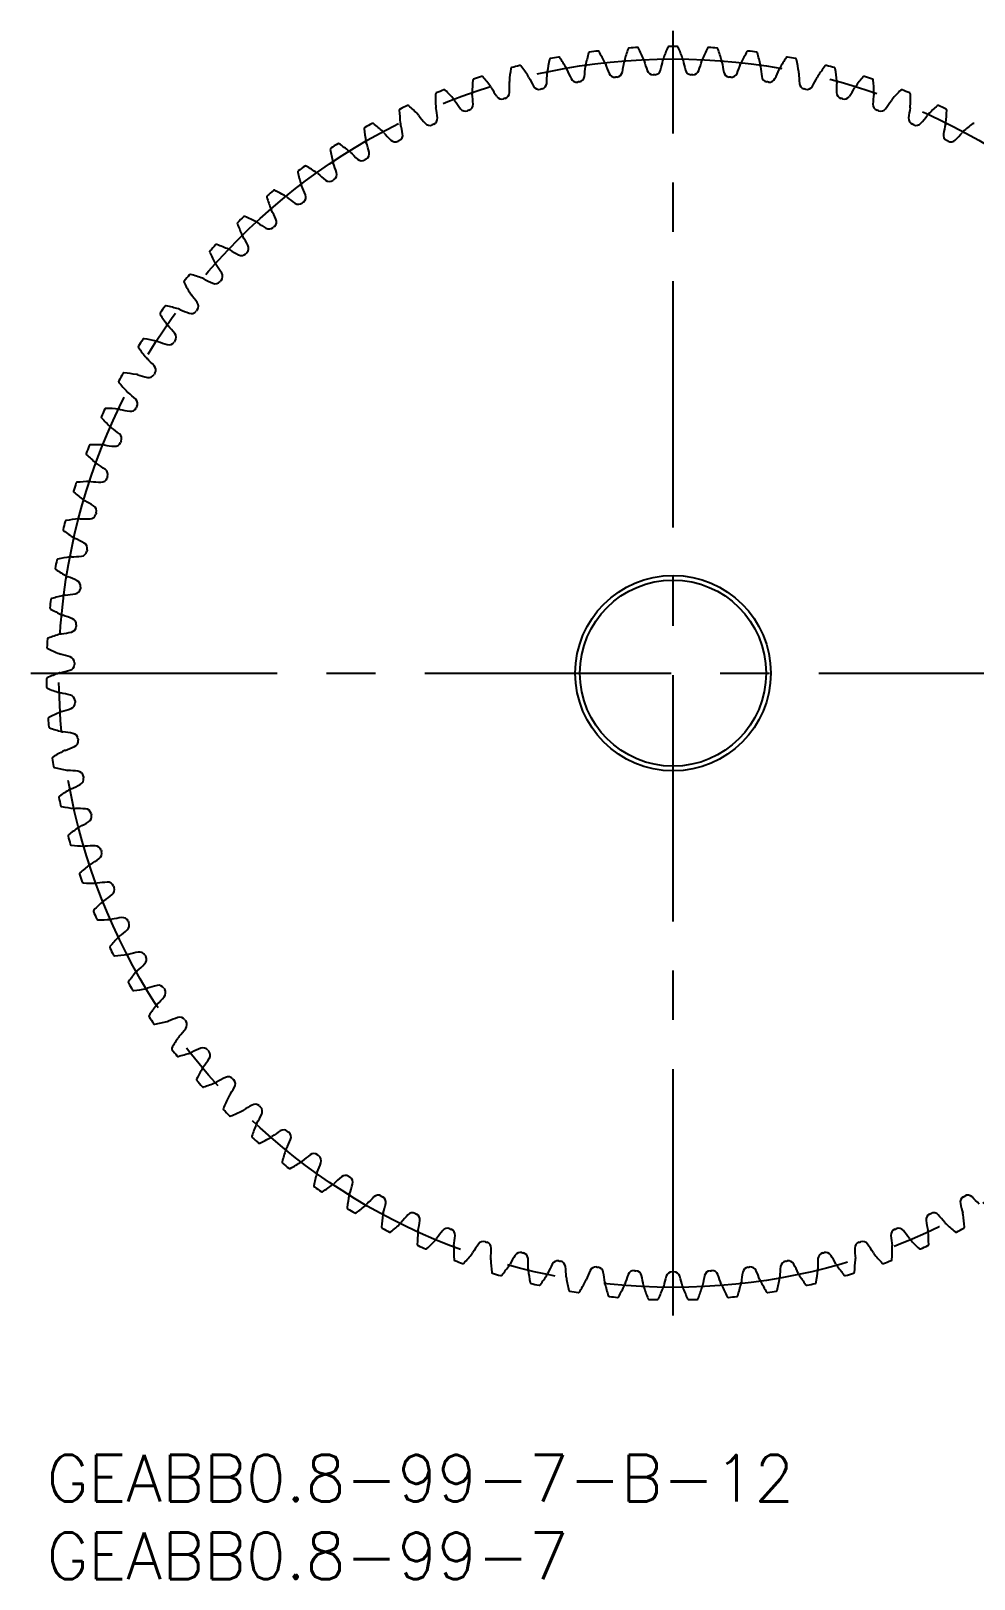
# Model space of a CAD drawing. Extents: x -1 to 121, y -8 to 92.
# Drawn here: x -1 to 59.8, y -8 to 91.8 of the extents above; entities that cross this region are included whole.
import ezdxf

# ---------------------------------------------------------------- set-up
doc = ezdxf.new("R2010")
doc.units = 0
doc.header["$LTSCALE"] = 0.5
doc.linetypes.add('CENTER', pattern=[50.8, 31.75, -6.35, 6.35, -6.35])
for name, color, linetype in [('MSM_CENTER', 1, 'CENTER'), ('MSM_CONTINUOUS', 7, 'CONTINUOUS'), ('MSM_PART_NUMBER', 7, 'CONTINUOUS')]:
    doc.layers.add(name, color=color, linetype=linetype)
doc.styles.get("Standard").update_dxf_attribs({"font": 'txt.shx', "height": 3, "bigfont": 'bigfont.shx'})

# ---------------------------------------------------------------- blocks, each defined once
blk = doc.blocks.new('*U2')
at = {"layer": 'MSM_PART_NUMBER'}
blk.add_text('GEABB0.8-99-7-B-12', height=3, dxfattribs=at).set_placement((0, -3))
blk = doc.blocks.new('*U3')
at = {"layer": 'MSM_PART_NUMBER'}
blk.add_text('GEABB0.8-99-7', height=3, dxfattribs=at).set_placement((0, -8))

msp = doc.modelspace()

# ---------------------------------------------------------------- linework, layer by layer
at = {"layer": 'MSM_CENTER'}
for p, q in [((40.4, 9), (40.4, 91.8)), ((-1, 50.4), (81.8, 50.4))]:
    msp.add_line(p, q, dxfattribs=at)
msp.add_circle((40.4, 50.4), 39.6, dxfattribs=at)
at = {"layer": 'MSM_CONTINUOUS'}
for radius in [6.3, 6]:
    msp.add_circle((40.4, 50.4), radius, dxfattribs=at)
for centre, radius, start, end in [((44.539, 87.399), 12.375, 168.07333, 171.81818), ((32.509, 89.94), 0.08, 101.286, 168.07336), ((40.4, 50.4), 40.4, 100.53218, 101.286), ((33.03, 90.041), 0.08, 33.74486, 100.5322), ((22.806, 83.211), 12.375, 30, 33.74486), ((46.877, 87.062), 12.375, 164.43696, 168.18182), ((35.033, 90.361), 0.08, 97.64964, 164.43699), ((40.4, 50.4), 40.4, 96.89581, 97.64964), ((35.559, 90.428), 0.08, 30.10849, 96.89584), ((24.923, 84.261), 12.375, 26.36364, 30.10849), ((37.903, 89.698), 0.665, 164.54541, 172.1569), ((49.189, 86.578), 12.375, 160.8006, 164.54545), ((37.578, 90.621), 0.08, 94.01328, 160.80062), ((40.4, 50.4), 40.4, 93.25945, 94.01328), ((38.108, 90.655), 0.08, 26.47213, 93.25948), ((27.102, 85.174), 12.375, 22.72727, 26.47213), ((37.903, 89.698), 0.665, 15.11583, 22.72732), ((48.102, 92.453), 9.9, 195.11579, 198.88284), ((30.046, 91.88), 9.9, 344.75353, 348.52058), ((40.4, 89.778), 0.665, 160.90905, 168.52053), ((51.466, 85.948), 12.375, 157.16424, 160.90909), ((40.135, 90.719), 0.08, 90.37691, 157.16427), ((40.4, 50.4), 40.4, 89.62309, 90.37691), ((40.665, 90.719), 0.08, 22.83576, 89.6231), ((29.334, 85.948), 12.375, 19.09091, 22.83576), ((40.4, 89.778), 0.665, 11.47947, 19.09096), ((50.754, 91.88), 9.9, 191.47942, 195.24647), ((32.698, 92.453), 9.9, 341.11716, 344.88421), ((42.897, 89.698), 0.665, 157.27266, 164.88417), ((53.698, 85.174), 12.375, 153.52787, 157.27273), ((42.692, 90.655), 0.08, 86.74055, 153.52781), ((40.4, 50.4), 40.4, 85.98672, 86.74055), ((43.222, 90.621), 0.08, 19.1994, 85.98684), ((31.611, 86.578), 12.375, 15.45455, 19.1994), ((42.897, 89.698), 0.665, 7.8431, 15.45461), ((55.877, 84.261), 12.375, 149.89151, 153.63636), ((45.241, 90.428), 0.08, 83.10419, 149.89144), ((40.4, 50.4), 40.4, 82.35036, 83.10419), ((45.767, 90.361), 0.08, 15.56304, 82.35047), ((33.923, 87.062), 12.375, 11.81818, 15.56304), ((57.994, 83.211), 12.375, 146.25514, 150), ((47.77, 90.041), 0.08, 79.46782, 146.25508), ((40.4, 50.4), 40.4, 78.714, 79.46782), ((48.291, 89.94), 0.08, 11.92667, 78.71411), ((36.261, 87.399), 12.375, 8.18182, 11.92667), ((40.4, 50.4), 40.4, 107.8049, 108.55873), ((28.071, 88.789), 0.08, 41.01758, 107.80493), ((18.794, 80.72), 12.375, 37.27273, 41.01758), ((42.184, 87.587), 12.375, 171.70969, 175.45454), ((30.017, 89.36), 0.08, 104.92237, 171.70972), ((40.4, 50.4), 40.4, 104.16854, 104.92237), ((30.531, 89.493), 0.08, 37.38122, 104.16857), ((20.761, 82.029), 12.375, 33.63636, 37.38122), ((30.51, 88.515), 0.665, 26.02492, 33.63641), ((22.383, 89.171), 9.9, 355.66262, 359.42967), ((32.948, 89.066), 0.665, 171.81814, 179.42962), ((32.948, 89.066), 0.665, 22.38856, 30.00005), ((42.716, 93.09), 9.9, 202.38851, 206.15556), ((34.287, 88.918), 0.4, 279.01817, 352.02628), ((24.879, 90.236), 9.9, 352.02625, 355.7933), ((35.415, 89.461), 0.665, 168.18177, 175.79326), ((35.415, 89.461), 0.665, 18.75219, 26.36369), ((45.419, 92.857), 9.9, 198.75215, 202.5192), ((36.644, 89.219), 0.4, 202.51918, 275.5273), ((40.4, 50.4), 38.6, 95.38179, 95.5273), ((36.742, 89.228), 0.4, 275.38181, 348.38989), ((27.436, 91.14), 9.9, 348.38989, 352.15694), ((39.113, 89.379), 0.4, 198.88282, 271.89094), ((40.4, 50.4), 38.6, 91.74542, 91.89094), ((39.212, 89.382), 0.4, 271.74545, 344.75353), ((41.588, 89.382), 0.4, 195.24646, 268.25458), ((40.4, 50.4), 38.6, 88.10906, 88.25458), ((41.687, 89.379), 0.4, 268.10906, 341.11712), ((53.364, 91.14), 9.9, 187.84306, 191.61011), ((44.058, 89.228), 0.4, 191.61014, 264.61821), ((40.4, 50.4), 38.6, 84.4727, 84.61821), ((44.156, 89.219), 0.4, 264.4727, 337.48078), ((35.381, 92.857), 9.9, 337.4808, 341.24785), ((45.385, 89.461), 0.665, 153.6363, 161.24781), ((45.385, 89.461), 0.665, 4.20674, 11.81825), ((55.921, 90.236), 9.9, 184.2067, 187.97375), ((46.513, 88.918), 0.4, 187.97371, 260.98185), ((38.084, 93.09), 9.9, 333.84444, 337.61149), ((47.852, 89.066), 0.665, 149.99994, 157.61144), ((47.852, 89.066), 0.665, 0.57038, 8.18188), ((58.417, 89.171), 9.9, 180.57033, 184.33738), ((50.29, 88.515), 0.665, 146.36357, 153.97508), ((60.039, 82.029), 12.375, 142.61878, 146.36364), ((50.269, 89.493), 0.08, 75.83146, 142.61872), ((40.4, 50.4), 40.4, 75.07763, 75.83146), ((50.783, 89.36), 0.08, 8.29031, 75.07775), ((38.616, 87.587), 12.375, 4.54546, 8.29031), ((62.006, 80.72), 12.375, 138.98242, 142.72727), ((52.729, 88.789), 0.08, 72.1951, 138.98236), ((40.4, 50.4), 40.4, 71.44127, 72.1951), ((40.4, 50.4), 40.4, 111.44127, 112.1951), ((25.661, 87.93), 0.08, 44.65395, 111.44131), ((16.915, 79.288), 12.375, 40.90909, 44.65395), ((39.822, 87.626), 12.375, 175.34605, 179.09091), ((27.567, 88.623), 0.08, 108.55873, 175.34608), ((28.113, 87.811), 0.665, 29.66129, 37.27278), ((37.293, 93.04), 9.9, 209.66124, 213.42829), ((29.46, 87.834), 0.4, 286.29086, 359.29898), ((30.51, 88.515), 0.665, 175.45448, 183.06599), ((19.961, 87.95), 9.9, 359.29898, 3.06603), ((40.004, 93.151), 9.9, 206.02488, 209.79193), ((31.76, 88.431), 0.4, 209.79194, 282.80003), ((40.4, 50.4), 38.6, 102.65451, 102.80003), ((31.856, 88.453), 0.4, 282.6545, 355.66264), ((34.189, 88.902), 0.4, 206.15555, 279.16367), ((40.4, 50.4), 38.6, 99.01815, 99.16367), ((40.4, 50.4), 38.6, 80.83633, 80.98185), ((46.611, 88.902), 0.4, 260.83633, 333.84446), ((48.944, 88.453), 0.4, 184.33735, 257.34549), ((40.4, 50.4), 38.6, 77.19997, 77.34549), ((49.04, 88.431), 0.4, 257.19997, 330.2081), ((40.796, 93.151), 9.9, 330.20807, 333.97512), ((60.839, 87.95), 9.9, 176.93397, 180.70102), ((51.34, 87.834), 0.4, 180.70099, 253.70912), ((50.29, 88.515), 0.665, 356.93401, 4.54552), ((43.507, 93.04), 9.9, 326.57171, 330.33876), ((52.687, 87.811), 0.665, 142.7272, 150.33871), ((53.233, 88.623), 0.08, 4.65395, 71.44138), ((40.978, 87.626), 12.375, 0.90909, 4.65395), ((63.885, 79.288), 12.375, 135.34605, 139.09091), ((55.139, 87.93), 0.08, 68.55873, 135.34612), ((40.4, 50.4), 40.4, 67.80491, 68.55873), ((40.4, 50.4), 40.4, 115.07763, 115.83146), ((23.311, 86.919), 0.08, 48.29031, 115.07768), ((15.13, 77.741), 12.375, 44.54545, 48.29031), ((37.462, 87.514), 12.375, 178.98242, 182.72727), ((25.169, 87.732), 0.08, 112.1951, 178.98245), ((25.765, 86.957), 0.665, 182.72723, 190.33871), ((15.372, 85.061), 9.9, 6.57171, 10.33876), ((25.765, 86.957), 0.665, 33.29765, 40.90914), ((34.595, 92.757), 9.9, 213.29761, 217.06465), ((27.108, 87.065), 0.4, 289.92723, 2.93537), ((28.113, 87.811), 0.665, 179.09086, 186.70235), ((17.62, 86.578), 9.9, 2.93535, 6.70239), ((29.365, 87.806), 0.4, 213.42831, 286.43639), ((40.4, 50.4), 38.6, 106.29088, 106.43639), ((40.4, 50.4), 38.6, 73.56361, 73.70912), ((51.435, 87.806), 0.4, 253.56361, 326.57175), ((53.692, 87.065), 0.4, 177.06469, 250.07276), ((63.18, 86.578), 9.9, 173.29761, 177.06466), ((52.687, 87.811), 0.665, 353.29765, 0.90916), ((46.205, 92.757), 9.9, 322.93535, 326.70239), ((55.035, 86.957), 0.665, 139.09083, 146.70235), ((65.428, 85.061), 9.9, 169.66124, 173.42829), ((55.631, 87.732), 0.08, 1.01775, 67.80502), ((55.035, 86.957), 0.665, 349.66129, 357.27279), ((43.338, 87.514), 12.375, 357.27273, 1.01758), ((65.67, 77.741), 12.375, 131.70969, 135.45454), ((57.489, 86.919), 0.08, 64.92237, 131.70963), ((40.4, 50.4), 40.4, 64.16854, 64.92237), ((40.4, 50.4), 40.4, 118.714, 119.46782), ((21.029, 85.762), 0.08, 51.92667, 118.71405), ((22.832, 86.691), 0.08, 115.83146, 182.61881), ((35.114, 87.253), 12.375, 182.61878, 186.36364), ((23.476, 85.955), 0.665, 186.36359, 193.97508), ((23.476, 85.955), 0.665, 36.93401, 44.5455), ((31.921, 92.303), 9.9, 216.93397, 220.70102), ((24.718, 86.108), 0.4, 220.70103, 293.70912), ((24.809, 86.148), 0.4, 293.56359, 6.57171), ((27.015, 87.031), 0.4, 217.06464, 290.07276), ((40.4, 50.4), 38.6, 109.92724, 110.07276), ((40.4, 50.4), 38.6, 69.92724, 70.07276), ((53.785, 87.031), 0.4, 249.92724, 322.93537), ((55.991, 86.148), 0.4, 173.42832, 246.43639), ((56.082, 86.108), 0.4, 246.29088, 319.29902), ((48.879, 92.303), 9.9, 319.29898, 323.06603), ((57.324, 85.955), 0.665, 135.45448, 143.06599), ((57.324, 85.955), 0.665, 346.02492, 353.63643), ((45.686, 87.253), 12.375, 353.63636, 357.38122), ((57.968, 86.691), 0.08, 357.38122, 64.16865), ((59.771, 85.762), 0.08, 61.286, 128.07339), ((20.565, 85.504), 0.08, 119.46782, 186.25517), ((32.787, 86.844), 12.375, 186.25514, 190), ((13.447, 76.083), 12.375, 48.18182, 51.92667), ((21.255, 84.81), 0.665, 40.57038, 48.18187), ((29.28, 91.681), 9.9, 220.57033, 224.33738), ((22.573, 85.087), 0.4, 297.19995, 10.2081), ((13.224, 83.404), 9.9, 10.20807, 13.97512), ((40.4, 50.4), 38.6, 113.56361, 113.70912), ((40.4, 50.4), 38.6, 66.29088, 66.43639), ((58.227, 85.087), 0.4, 169.7919, 242.80003), ((67.576, 83.404), 9.9, 166.02488, 169.79193), ((51.52, 91.681), 9.9, 315.66262, 319.42967), ((59.545, 84.81), 0.665, 131.81811, 139.42962), ((67.353, 76.083), 12.375, 128.07333, 131.81818), ((18.379, 84.175), 0.08, 123.10419, 189.89154), ((30.491, 86.287), 12.375, 189.89151, 193.63636), ((40.4, 50.4), 40.4, 122.35036, 123.10419), ((18.825, 84.462), 0.08, 55.56304, 122.3504), ((11.872, 74.322), 12.375, 51.81818, 55.56304), ((19.111, 83.527), 0.665, 44.20674, 51.81823), ((26.684, 90.893), 9.9, 224.2067, 227.97375), ((21.255, 84.81), 0.665, 189.99996, 197.61144), ((20.409, 83.887), 0.4, 300.83632, 13.84444), ((11.185, 81.614), 9.9, 13.84444, 17.61149), ((22.485, 85.042), 0.4, 224.3374, 297.34549), ((40.4, 50.4), 38.6, 117.19997, 117.34549), ((40.4, 50.4), 38.6, 62.65451, 62.80003), ((58.315, 85.042), 0.4, 242.65451, 315.66266), ((40.4, 50.4), 40.4, 125.98672, 126.74055), ((16.708, 83.025), 0.08, 59.1994, 125.98677), ((10.412, 72.464), 12.375, 55.45455, 59.1994), ((19.111, 83.527), 0.665, 193.63632, 201.24781), ((9.264, 79.698), 9.9, 17.4808, 21.24785), ((20.324, 83.836), 0.4, 227.97376, 300.98185), ((40.4, 50.4), 38.6, 120.83633, 120.98185), ((16.281, 82.711), 0.08, 126.74055, 193.5279), ((28.235, 85.587), 12.375, 193.52787, 197.27273), ((17.053, 82.11), 0.665, 197.27268, 204.88417), ((17.053, 82.11), 0.665, 47.8431, 55.4546), ((24.143, 89.941), 9.9, 227.84306, 231.61011), ((18.244, 82.495), 0.4, 231.61013, 304.61821), ((40.4, 50.4), 38.6, 124.4727, 124.61821), ((18.325, 82.551), 0.4, 304.47269, 17.4808), ((14.28, 81.116), 0.08, 130.3774, 197.16427), ((26.028, 84.744), 12.375, 197.16424, 200.90909), ((40.4, 50.4), 40.4, 129.62309, 130.37691), ((14.687, 81.457), 0.08, 62.83576, 129.62313), ((9.073, 70.518), 12.375, 59.09091, 62.83576), ((15.089, 80.565), 0.665, 51.47947, 59.09096), ((21.668, 88.831), 9.9, 231.47942, 235.24647), ((7.469, 77.664), 9.9, 21.11716, 24.88421), ((16.331, 81.087), 0.4, 308.10905, 21.11719), ((12.769, 79.763), 0.08, 66.47213, 133.2595), ((15.089, 80.565), 0.665, 200.90905, 208.52053), ((5.806, 75.521), 9.9, 24.75353, 28.52058), ((16.253, 81.025), 0.4, 235.24645, 308.25458), ((40.4, 50.4), 38.6, 128.10906, 128.25458), ((12.385, 79.397), 0.08, 134.01376, 200.80063), ((23.878, 83.763), 12.375, 200.8006, 204.54545), ((40.4, 50.4), 40.4, 133.25945, 134.01328), ((7.86, 68.49), 12.375, 62.72727, 66.47213), ((13.226, 78.899), 0.665, 55.11583, 62.72732), ((19.269, 87.565), 9.9, 235.11579, 238.88284), ((14.359, 79.432), 0.4, 238.88281, 311.89094), ((40.4, 50.4), 38.6, 131.74542, 131.89094), ((14.433, 79.498), 0.4, 311.74543, 24.75355), ((40.4, 50.4), 40.4, 136.89581, 137.64964), ((10.962, 77.952), 0.08, 70.10849, 136.89586), ((6.779, 66.39), 12.375, 66.36364, 70.10849), ((13.226, 78.899), 0.665, 204.54539, 212.1569), ((4.282, 73.276), 9.9, 28.38989, 32.15694), ((12.64, 77.793), 0.4, 315.38179, 28.38991), ((10.602, 77.562), 0.08, 137.65012, 204.437), ((21.796, 82.648), 12.375, 204.43696, 208.18182), ((11.474, 77.118), 0.665, 58.75219, 66.36368), ((16.954, 86.15), 9.9, 238.75215, 242.5192), ((12.57, 77.722), 0.4, 242.51922, 315.5273), ((40.4, 50.4), 38.6, 135.38179, 135.5273), ((40.4, 50.4), 40.4, 140.53218, 141.28601), ((9.274, 76.029), 0.08, 73.74486, 140.53223), ((5.832, 64.226), 12.375, 70, 73.74486), ((9.837, 75.23), 0.665, 62.38856, 70.00005), ((11.474, 77.118), 0.665, 208.18175, 215.79326), ((2.904, 70.939), 9.9, 32.02625, 35.7933), ((10.958, 75.977), 0.4, 319.01815, 32.02625), ((8.939, 75.617), 0.08, 141.28649, 208.07336), ((19.788, 81.404), 12.375, 208.07333, 211.81818), ((9.837, 75.23), 0.665, 211.81814, 219.42962), ((14.734, 84.591), 9.9, 242.38851, 246.15557), ((10.893, 75.902), 0.4, 246.15559, 319.16367), ((40.4, 50.4), 38.6, 139.01815, 139.16367), ((40.4, 50.4), 40.4, 144.16854, 144.92237), ((7.711, 74.003), 0.08, 77.38122, 144.16859), ((5.025, 62.005), 12.375, 73.63636, 77.38122), ((8.324, 73.241), 0.665, 66.02492, 73.63641), ((1.677, 68.52), 9.9, 35.66262, 39.42967), ((9.395, 74.058), 0.4, 322.65451, 35.66264), ((7.403, 73.571), 0.08, 144.92285, 211.70973), ((17.863, 80.034), 12.375, 211.70969, 215.45455), ((8.324, 73.241), 0.665, 215.4545, 223.06599), ((12.617, 82.895), 9.9, 246.02488, 249.79193), ((9.335, 73.979), 0.4, 249.79195, 322.80003), ((40.4, 50.4), 38.6, 142.65451, 142.80003), ((40.4, 50.4), 40.4, 147.8049, 148.55873), ((6.28, 71.883), 0.08, 81.01758, 147.80496), ((4.36, 59.738), 12.375, 77.27273, 81.01758), ((0.606, 66.027), 9.9, 39.29898, 43.06603), ((7.957, 72.044), 0.4, 326.29088, 39.29901), ((6, 71.432), 0.08, 148.55873, 215.34609), ((16.029, 78.545), 12.375, 215.34605, 219.09091), ((6.94, 71.161), 0.665, 69.66129, 77.27278), ((10.612, 81.067), 9.9, 249.66124, 253.42829), ((7.902, 71.962), 0.4, 253.42832, 326.43639), ((40.4, 50.4), 38.6, 146.29088, 146.43639), ((6.94, 71.161), 0.665, 219.09084, 226.70235), ((-0.305, 63.472), 9.9, 42.93535, 46.70239), ((6.65, 69.943), 0.4, 329.92724, 42.93537), ((4.735, 69.208), 0.08, 152.1951, 218.98245), ((40.4, 50.4), 40.4, 151.44127, 152.1951), ((14.293, 76.942), 12.375, 218.98242, 222.72727), ((4.986, 69.675), 0.08, 84.65395, 151.44132), ((3.84, 57.434), 12.375, 80.90909, 84.65395), ((5.691, 68.997), 0.665, 73.29765, 80.90914), ((8.727, 79.116), 9.9, 253.29761, 257.06466), ((6.6, 69.857), 0.4, 257.06468, 330.07276), ((40.4, 50.4), 38.6, 149.92724, 150.07276), ((5.691, 68.997), 0.665, 222.72721, 230.33871), ((-1.052, 60.864), 9.9, 46.57171, 50.33876), ((5.478, 67.763), 0.4, 333.56361, 46.57171), ((3.614, 66.908), 0.08, 155.83194, 222.61882), ((40.4, 50.4), 40.4, 155.07763, 155.83146), ((3.835, 67.39), 0.08, 88.29031, 155.07769), ((3.468, 55.101), 12.375, 84.54545, 88.29031), ((4.581, 66.758), 0.665, 76.93401, 84.5455), ((6.969, 77.049), 9.9, 256.93397, 260.70102), ((5.434, 67.674), 0.4, 260.70104, 333.70912), ((40.4, 50.4), 38.6, 153.56361, 153.70912), ((12.662, 75.233), 12.375, 222.61878, 226.36364), ((4.581, 66.758), 0.665, 226.36359, 233.97508), ((-1.633, 58.214), 9.9, 50.20807, 53.97512), ((40.4, 50.4), 40.4, 158.714, 159.46782), ((2.831, 65.037), 0.08, 91.92667, 158.71405), ((3.244, 52.749), 12.375, 88.18182, 91.92667), ((3.616, 64.453), 0.665, 80.57038, 88.18187), ((5.346, 74.875), 9.9, 260.57033, 264.33738), ((4.409, 65.422), 0.4, 264.33741, 337.34549), ((4.447, 65.513), 0.4, 337.19997, 50.2081), ((40.4, 50.4), 38.6, 157.19997, 157.34549), ((2.641, 64.542), 0.08, 159.46831, 226.25519), ((11.143, 73.424), 12.375, 226.25514, 230), ((3.616, 64.453), 0.665, 229.99994, 237.61144), ((-2.044, 55.532), 9.9, 53.84444, 57.61149), ((3.529, 63.109), 0.4, 267.97377, 340.98185), ((3.561, 63.202), 0.4, 340.83633, 53.84446), ((40.4, 50.4), 38.6, 160.83633, 160.98185), ((1.82, 62.118), 0.08, 163.10467, 229.89155), ((40.4, 50.4), 40.4, 162.35036, 163.10419), ((9.741, 71.522), 12.375, 229.89151, 233.63636), ((1.978, 62.625), 0.08, 95.56304, 162.35041), ((3.17, 50.388), 12.375, 91.81818, 95.56304), ((2.798, 62.092), 0.665, 84.20674, 91.81823), ((3.865, 72.603), 9.9, 264.2067, 267.97375), ((2.798, 62.092), 0.665, 233.6363, 241.24781), ((-2.284, 52.83), 9.9, 57.4808, 61.24785), ((2.823, 60.84), 0.4, 344.4727, 57.48082), ((40.4, 50.4), 40.4, 165.98672, 166.74055), ((1.28, 60.163), 0.08, 99.1994, 165.98677), ((3.246, 48.026), 12.375, 95.45455, 99.1994), ((2.132, 59.684), 0.665, 87.8431, 95.45459), ((2.53, 70.241), 9.9, 267.84306, 271.61011), ((2.797, 60.745), 0.4, 271.61014, 344.61821), ((40.4, 50.4), 38.6, 164.4727, 164.61821), ((1.155, 59.648), 0.08, 166.74103, 233.52791), ((8.463, 69.535), 12.375, 233.52787, 237.27273), ((2.132, 59.684), 0.665, 237.27268, 244.88417), ((-2.352, 50.118), 9.9, 61.11716, 64.88421), ((3.471, 45.675), 12.375, 99.09091, 102.83576), ((1.621, 57.238), 0.665, 91.47947, 99.09096), ((1.348, 67.799), 9.9, 271.47942, 275.24647), ((2.217, 58.339), 0.4, 275.2465, 348.25458), ((2.237, 58.436), 0.4, 348.10906, 61.11719), ((40.4, 50.4), 38.6, 168.10906, 168.25458), ((0.647, 57.14), 0.08, 170.3774, 237.16427), ((40.4, 50.4), 40.4, 169.62309, 170.37691), ((7.314, 67.471), 12.375, 237.16424, 240.90909), ((0.739, 57.663), 0.08, 102.83576, 169.62314), ((1.621, 57.238), 0.665, 240.90903, 248.52053), ((-2.248, 47.407), 9.9, 64.75353, 68.52058), ((1.804, 55.999), 0.4, 351.74542, 64.75355), ((40.4, 50.4), 38.6, 171.74542, 171.89094), ((40.4, 50.4), 40.4, 173.25945, 174.01328), ((0.359, 55.133), 0.08, 106.47213, 173.25951), ((3.845, 43.342), 12.375, 102.72727, 106.47213), ((1.265, 54.765), 0.665, 95.11583, 102.72732), ((0.323, 65.287), 9.9, 275.11579, 278.88284), ((1.79, 55.901), 0.4, 278.88286, 351.89094), ((0.3, 54.605), 0.08, 174.01376, 240.80064), ((6.298, 65.338), 12.375, 240.8006, 244.54545), ((1.265, 54.765), 0.665, 244.54539, 252.1569), ((-1.972, 44.708), 9.9, 68.38989, 72.15694), ((1.527, 53.54), 0.4, 355.38179, 68.38991), ((4.366, 41.038), 12.375, 106.36364, 110.10849), ((1.067, 52.274), 0.665, 98.75219, 106.36368), ((-0.541, 62.715), 9.9, 278.75215, 282.5192), ((1.519, 53.441), 0.4, 282.51923, 355.5273), ((40.4, 50.4), 38.6, 175.38179, 175.5273), ((40.4, 50.4), 40.4, 176.89581, 177.64964), ((0.114, 52.054), 0.08, 177.65012, 244.43701), ((0.139, 52.583), 0.08, 110.10849, 176.89587), ((5.419, 63.145), 12.375, 244.43696, 248.18182), ((1.067, 52.274), 0.665, 248.18175, 255.79326), ((-1.526, 42.032), 9.9, 72.02625, 75.7933), ((1.404, 50.969), 0.4, 286.15559, 359.16367), ((1.406, 51.068), 0.4, 359.01815, 72.02628), ((40.4, 50.4), 38.6, 179.01815, 179.16367), ((0.082, 50.026), 0.08, 113.74486, 180.53223), ((40.4, 50.4), 40.4, 180.53218, 181.28601), ((5.032, 38.771), 12.375, 110, 113.74486), ((1.027, 49.775), 0.665, 102.38856, 110.00004), ((-1.239, 60.094), 9.9, 282.38851, 286.15557), ((0.09, 49.495), 0.08, 181.28649, 248.07337), ((4.681, 60.901), 12.375, 248.07333, 251.81818), ((1.027, 49.775), 0.665, 251.81812, 259.42962), ((-0.911, 39.39), 9.9, 75.66262, 79.42967), ((1.442, 48.594), 0.4, 2.65451, 75.66264), ((1.146, 47.279), 0.665, 106.02492, 113.63641), ((-1.77, 57.434), 9.9, 286.02488, 289.79193), ((1.447, 48.495), 0.4, 289.79195, 2.80003), ((40.4, 50.4), 38.6, 182.65451, 182.80003), ((0.187, 47.469), 0.08, 117.38122, 184.1686), ((40.4, 50.4), 40.4, 184.16854, 184.92237), ((0.229, 46.94), 0.08, 184.92285, 251.70973), ((5.841, 36.552), 12.375, 113.63636, 117.38122), ((4.087, 58.614), 12.375, 251.70969, 255.45454), ((1.146, 47.279), 0.665, 255.45448, 263.06599), ((-0.129, 36.792), 9.9, 79.29898, 83.06603), ((1.635, 46.127), 0.4, 6.29088, 79.29901), ((1.646, 46.028), 0.4, 293.42832, 6.43639), ((40.4, 50.4), 38.6, 186.29088, 186.43639), ((0.454, 44.925), 0.08, 121.01758, 187.80497), ((40.4, 50.4), 40.4, 187.8049, 188.55873), ((6.789, 34.388), 12.375, 117.27273, 121.01758), ((1.423, 44.796), 0.665, 109.66129, 117.27278), ((-2.131, 54.745), 9.9, 289.66124, 293.42829), ((0.529, 44.399), 0.08, 188.55873, 255.3461), ((3.639, 56.295), 12.375, 255.34605, 259.09091), ((1.423, 44.796), 0.665, 259.09084, 266.70235), ((0.816, 34.249), 9.9, 82.93535, 86.70239), ((1.984, 43.676), 0.4, 9.92724, 82.93537), ((1.857, 42.335), 0.665, 113.29765, 120.90915), ((-2.321, 52.039), 9.9, 293.29761, 297.06466), ((2.001, 43.579), 0.4, 297.06468, 10.07276), ((40.4, 50.4), 38.6, 189.92724, 190.07276), ((0.881, 42.402), 0.08, 124.65395, 191.44133), ((40.4, 50.4), 40.4, 191.44127, 192.1951), ((7.872, 32.288), 12.375, 120.90909, 124.65395), ((0.99, 41.883), 0.08, 192.1951, 258.98246), ((3.34, 53.951), 12.375, 258.98242, 262.72727), ((1.857, 42.335), 0.665, 262.72721, 270.33871), ((1.92, 31.771), 9.9, 86.57171, 90.33876), ((2.488, 41.254), 0.4, 13.56361, 86.57173), ((2.511, 41.157), 0.4, 300.70099, 13.70912), ((40.4, 50.4), 38.6, 193.56361, 193.70912), ((1.468, 39.912), 0.08, 128.29031, 195.0777), ((9.087, 30.262), 12.375, 124.54545, 128.29031), ((2.446, 39.907), 0.665, 116.93401, 124.54551), ((-2.339, 49.326), 9.9, 296.93397, 300.70102), ((40.4, 50.4), 40.4, 195.07763, 195.83146), ((1.609, 39.4), 0.08, 195.83194, 262.61883), ((3.189, 51.593), 12.375, 262.61878, 266.36364), ((2.446, 39.907), 0.665, 266.36357, 273.97508), ((3.179, 29.367), 9.9, 90.20807, 93.97512), ((3.144, 38.867), 0.4, 17.19997, 90.2081), ((40.4, 50.4), 38.6, 197.19997, 197.34549), ((10.427, 28.316), 12.375, 128.18182, 131.92667), ((3.188, 37.521), 0.665, 120.57038, 128.18187), ((-2.185, 46.617), 9.9, 300.57033, 304.33738), ((3.174, 38.773), 0.4, 304.33741, 17.34549), ((2.212, 37.464), 0.08, 131.92667, 198.71407), ((40.4, 50.4), 40.4, 198.714, 199.46782), ((2.385, 36.962), 0.08, 199.46831, 266.25519), ((4.588, 27.049), 9.9, 93.84444, 97.61149), ((3.951, 36.528), 0.4, 20.83633, 93.84446), ((3.188, 49.231), 12.375, 266.25514, 270), ((3.188, 37.521), 0.665, 269.99994, 277.61144), ((-1.859, 43.924), 9.9, 304.2067, 307.97375), ((3.986, 36.435), 0.4, 307.97372, 20.98185), ((40.4, 50.4), 38.6, 200.83633, 200.98185), ((3.109, 35.068), 0.08, 135.56304, 202.35043), ((40.4, 50.4), 40.4, 202.35036, 203.10419), ((11.888, 26.46), 12.375, 131.81818, 135.56304), ((4.08, 35.187), 0.665, 124.20674, 131.81824), ((3.314, 34.578), 0.08, 203.10467, 269.89155), ((3.337, 46.873), 12.375, 269.89151, 273.63636), ((4.08, 35.187), 0.665, 273.63629, 281.24781), ((6.141, 24.825), 9.9, 97.4808, 101.24785), ((4.904, 34.244), 0.4, 24.4727, 97.48082), ((4.945, 34.154), 0.4, 311.61008, 24.61821), ((40.4, 50.4), 38.6, 204.4727, 204.61821), ((13.464, 24.699), 12.375, 135.45455, 139.1994), ((5.118, 32.914), 0.665, 127.8431, 135.4546), ((-1.364, 41.257), 9.9, 307.84306, 311.61011), ((4.157, 32.733), 0.08, 139.1994, 205.98679), ((40.4, 50.4), 40.4, 205.98672, 206.74055), ((4.392, 32.258), 0.08, 206.74055, 273.52792), ((3.636, 44.53), 12.375, 273.52787, 277.27273), ((5.118, 32.914), 0.665, 277.27266, 284.88417), ((7.832, 22.703), 9.9, 101.11716, 104.88421), ((6, 32.025), 0.4, 28.10906, 101.11719), ((6.047, 31.938), 0.4, 315.24644, 28.25458), ((40.4, 50.4), 38.6, 208.10906, 208.25458), ((15.148, 23.043), 12.375, 139.09091, 142.83576), ((6.298, 30.711), 0.665, 131.47947, 139.09096), ((-0.7, 38.626), 9.9, 311.47942, 315.24647), ((5.35, 30.47), 0.08, 142.83576, 209.62316), ((40.4, 50.4), 40.4, 209.62309, 210.37691), ((5.615, 30.011), 0.08, 210.37691, 277.16428), ((4.082, 42.21), 12.375, 277.16424, 280.90909), ((6.298, 30.711), 0.665, 280.90905, 288.52053), ((9.654, 20.694), 9.9, 104.75353, 108.52058), ((7.235, 29.88), 0.4, 31.74542, 104.75355), ((40.4, 50.4), 38.6, 211.74542, 211.89094), ((7.287, 29.796), 0.4, 318.88281, 31.89094), ((16.934, 21.496), 12.375, 142.72727, 146.47213), ((7.615, 28.588), 0.665, 135.11583, 142.72733), ((0.13, 36.043), 9.9, 315.11579, 318.88284), ((6.685, 28.287), 0.08, 146.47213, 213.25952), ((40.4, 50.4), 40.4, 213.25945, 214.01328), ((4.674, 39.923), 12.375, 280.8006, 284.54545), ((7.615, 28.588), 0.665, 284.54539, 292.1569), ((11.6, 18.803), 9.9, 108.38989, 112.15694), ((8.603, 27.818), 0.4, 35.38179, 108.38991), ((40.4, 50.4), 38.6, 215.38179, 215.5273), ((8.66, 27.737), 0.4, 322.51917, 35.5273), ((6.978, 27.846), 0.08, 214.01328, 280.80065), ((9.065, 26.553), 0.665, 138.75219, 146.36369), ((1.121, 33.518), 9.9, 318.75215, 322.5192), ((8.155, 26.193), 0.08, 150.10849, 216.89589), ((18.814, 20.066), 12.375, 146.36364, 150.10849), ((40.4, 50.4), 40.4, 216.89581, 217.64964), ((9.065, 26.553), 0.665, 288.18175, 295.79326), ((13.662, 17.04), 9.9, 112.02625, 115.7933), ((10.099, 25.847), 0.4, 39.01815, 112.02625), ((40.4, 50.4), 38.6, 219.01815, 219.16367), ((10.162, 25.77), 0.4, 326.15554, 39.16367), ((8.476, 25.771), 0.08, 217.64964, 284.43701), ((5.411, 37.678), 12.375, 284.43696, 288.18182), ((10.64, 24.613), 0.665, 142.38856, 150.00006), ((2.271, 31.061), 9.9, 322.38851, 326.15556), ((9.755, 24.197), 0.08, 153.74468, 220.53225), ((20.782, 18.758), 12.375, 150, 153.74485), ((40.4, 50.4), 40.4, 220.53218, 221.286), ((6.288, 35.485), 12.375, 288.07333, 291.81818), ((10.64, 24.613), 0.665, 291.81812, 299.42962), ((15.832, 15.412), 9.9, 115.66262, 119.42967), ((11.717, 23.975), 0.4, 42.65451, 115.66262), ((40.4, 50.4), 38.6, 222.65451, 222.80003), ((11.785, 23.902), 0.4, 329.7919, 42.80003), ((10.103, 23.796), 0.08, 221.286, 288.07337), ((22.828, 17.578), 12.375, 153.63636, 157.38122), ((12.336, 22.778), 0.665, 146.02492, 153.63642), ((3.575, 28.682), 9.9, 326.02488, 329.79193), ((11.479, 22.306), 0.08, 157.38105, 224.16862), ((40.4, 50.4), 40.4, 224.16854, 224.92237), ((7.303, 33.351), 12.375, 291.70969, 295.45454), ((12.336, 22.778), 0.665, 295.45448, 303.06599), ((18.1, 13.924), 9.9, 119.29898, 123.06603), ((13.451, 22.209), 0.4, 46.29088, 119.29901), ((5.026, 26.39), 9.9, 329.66124, 333.42829), ((40.4, 50.4), 38.6, 226.29088, 226.43639), ((13.523, 22.14), 0.4, 333.42826, 46.43639), ((11.851, 21.928), 0.08, 224.92237, 291.70974), ((24.945, 16.529), 12.375, 157.27273, 161.01758), ((14.144, 21.053), 0.665, 149.66129, 157.27278), ((13.319, 20.528), 0.08, 161.01758, 227.80498), ((40.4, 50.4), 40.4, 227.80491, 228.55873), ((13.714, 20.175), 0.08, 228.55921, 295.3461), ((8.451, 31.286), 12.375, 295.34605, 299.09091), ((14.144, 21.053), 0.665, 299.09084, 306.70235), ((20.458, 12.583), 9.9, 122.93535, 126.70239), ((15.293, 20.556), 0.4, 49.92724, 122.93537), ((6.62, 24.195), 9.9, 333.29761, 337.06465), ((40.4, 50.4), 38.6, 229.92724, 230.07276), ((15.369, 20.492), 0.4, 337.06463, 50.07276), ((27.124, 15.617), 12.375, 160.90909, 164.65395), ((16.058, 19.447), 0.665, 153.29765, 160.90915), ((22.897, 11.394), 9.9, 126.57171, 130.33876), ((17.237, 19.024), 0.4, 53.56361, 126.57173), ((40.4, 50.4), 38.6, 233.56361, 233.70912), ((17.316, 18.965), 0.4, 340.70099, 53.70912), ((15.268, 18.871), 0.08, 164.65395, 231.44135), ((40.4, 50.4), 40.4, 231.44127, 232.1951), ((15.685, 18.543), 0.08, 232.19558, 298.98247), ((9.727, 29.298), 12.375, 298.98242, 302.72727), ((16.058, 19.447), 0.665, 302.72723, 310.33871), ((29.357, 14.845), 12.375, 164.54546, 168.29031), ((18.071, 17.966), 0.665, 156.93401, 164.54551), ((8.35, 22.105), 9.9, 336.93397, 340.70102), ((19.273, 17.618), 0.4, 57.19997, 130.2081), ((17.318, 17.34), 0.08, 168.29031, 235.07771), ((40.4, 50.4), 40.4, 235.07763, 235.83146), ((17.755, 17.04), 0.08, 235.83194, 302.61883), ((11.128, 27.395), 12.375, 302.61878, 306.36364), ((18.071, 17.966), 0.665, 306.36357, 313.97508), ((25.406, 10.363), 9.9, 130.20807, 133.97512), ((40.4, 50.4), 38.6, 237.19997, 237.34549), ((10.209, 20.129), 9.9, 340.57033, 344.33738), ((19.357, 17.564), 0.4, 344.33735, 57.34549), ((31.635, 14.216), 12.375, 168.18182, 171.92667), ((20.173, 16.615), 0.665, 160.57038, 168.18188), ((12.646, 25.585), 12.375, 306.25515, 310), ((20.173, 16.615), 0.665, 309.99994, 317.61144), ((27.976, 9.492), 9.9, 133.84444, 137.61149), ((21.395, 16.344), 0.4, 60.83633, 133.84446), ((40.4, 50.4), 38.6, 240.83633, 240.98185), ((21.482, 16.296), 0.4, 347.97372, 60.98185), ((12.19, 18.275), 9.9, 344.2067, 347.97375), ((59.318, 16.296), 0.4, 119.01815, 192.02628), ((68.61, 18.275), 9.9, 192.02625, 195.7933), ((40.4, 50.4), 38.6, 299.01815, 299.16367), ((59.405, 16.344), 0.4, 46.15559, 119.16367), ((52.824, 9.492), 9.9, 42.38851, 46.15557), ((19.461, 15.943), 0.08, 171.9265, 238.71408), ((40.4, 50.4), 40.4, 238.714, 239.46782), ((19.917, 15.671), 0.08, 239.46782, 306.2552), ((33.947, 13.733), 12.375, 171.81818, 175.56304), ((22.356, 15.4), 0.665, 164.20674, 171.81824), ((22.356, 15.4), 0.665, 313.6363, 321.24781), ((30.595, 8.787), 9.9, 137.4808, 141.24785), ((23.593, 15.207), 0.4, 64.4727, 137.48082), ((40.4, 50.4), 38.6, 244.4727, 244.61821), ((23.683, 15.165), 0.4, 351.61008, 64.61821), ((14.284, 16.551), 9.9, 347.84306, 351.61011), ((57.117, 15.165), 0.4, 115.38179, 188.38991), ((66.516, 16.551), 9.9, 188.38989, 192.15694), ((40.4, 50.4), 38.6, 295.38179, 295.5273), ((57.207, 15.207), 0.4, 42.51923, 115.5273), ((50.205, 8.787), 9.9, 38.75215, 42.5192), ((58.444, 15.4), 0.665, 218.75219, 226.3637), ((58.444, 15.4), 0.665, 8.18175, 15.79326), ((46.853, 13.733), 12.375, 4.43696, 8.18182), ((21.689, 14.684), 0.08, 175.56304, 242.35044), ((40.4, 50.4), 40.4, 242.35036, 243.10419), ((22.16, 14.441), 0.08, 243.10419, 309.89156), ((14.275, 23.875), 12.375, 309.89151, 313.63636), ((36.286, 13.398), 12.375, 175.45455, 179.1994), ((24.612, 14.326), 0.665, 167.8431, 175.4546), ((33.254, 8.249), 9.9, 141.11716, 144.88421), ((25.859, 14.212), 0.4, 68.10906, 141.11719), ((40.4, 50.4), 38.6, 248.10906, 248.25458), ((25.951, 14.175), 0.4, 355.24644, 68.25458), ((16.484, 14.963), 9.9, 351.47942, 355.24647), ((54.849, 14.175), 0.4, 111.74542, 184.75355), ((64.316, 14.963), 9.9, 184.75353, 188.52058), ((40.4, 50.4), 38.6, 291.74542, 291.89094), ((54.941, 14.212), 0.4, 38.88287, 111.89094), ((47.546, 8.249), 9.9, 35.11579, 38.88284), ((56.188, 14.326), 0.665, 4.54539, 12.1569), ((44.514, 13.398), 12.375, 0.8006, 4.54545), ((66.525, 23.875), 12.375, 226.36364, 230.10849), ((58.64, 14.441), 0.08, 230.10866, 296.8959), ((40.4, 50.4), 40.4, 296.89581, 297.64964), ((59.111, 14.684), 0.08, 297.65012, 4.43701), ((23.992, 13.57), 0.08, 179.1994, 245.9868), ((40.4, 50.4), 40.4, 245.98672, 246.74055), ((24.478, 13.357), 0.08, 246.74055, 313.52792), ((16.01, 22.271), 12.375, 313.52787, 317.27273), ((24.612, 14.326), 0.665, 317.27266, 324.88417), ((38.641, 13.211), 12.375, 179.09091, 182.83576), ((26.932, 13.397), 0.665, 171.47947, 179.09097), ((17.843, 20.781), 12.375, 317.16424, 320.90909), ((26.932, 13.397), 0.665, 320.90905, 328.52053), ((35.942, 7.88), 9.9, 144.75353, 148.52058), ((28.184, 13.363), 0.4, 71.74542, 144.75355), ((40.4, 50.4), 38.6, 251.74542, 251.89094), ((28.278, 13.332), 0.4, 358.88287, 71.89094), ((18.78, 13.517), 9.9, 355.11579, 358.88284), ((30.557, 12.662), 0.4, 75.38179, 148.38991), ((40.4, 50.4), 38.6, 255.38179, 255.5273), ((30.653, 12.638), 0.4, 2.51917, 75.5273), ((50.147, 12.638), 0.4, 104.4727, 177.48082), ((40.4, 50.4), 38.6, 284.4727, 284.61821), ((50.243, 12.662), 0.4, 31.61008, 104.61821), ((52.522, 13.332), 0.4, 108.10906, 181.11719), ((62.02, 13.517), 9.9, 181.11716, 184.88421), ((40.4, 50.4), 38.6, 288.10906, 288.25458), ((52.616, 13.363), 0.4, 35.2465, 108.25458), ((44.858, 7.88), 9.9, 31.47942, 35.24647), ((53.868, 13.397), 0.665, 211.47947, 219.09097), ((62.957, 20.781), 12.375, 219.09091, 222.83576), ((42.159, 13.211), 12.375, 357.16424, 0.90909), ((53.868, 13.397), 0.665, 0.90905, 8.52053), ((56.188, 14.326), 0.665, 215.11583, 222.72733), ((64.79, 22.271), 12.375, 222.72727, 226.47213), ((56.322, 13.357), 0.08, 226.4723, 293.25954), ((40.4, 50.4), 40.4, 293.25945, 294.01328), ((56.808, 13.57), 0.08, 294.01376, 0.80065), ((26.361, 12.603), 0.08, 182.83559, 249.62317), ((40.4, 50.4), 40.4, 249.62309, 250.37691), ((26.859, 12.422), 0.08, 250.3774, 317.16428), ((29.306, 12.618), 0.665, 175.11583, 182.72733), ((41.003, 13.175), 12.375, 182.72727, 186.47213), ((19.767, 19.41), 12.375, 320.8006, 324.54545), ((29.306, 12.618), 0.665, 324.54539, 332.1569), ((38.648, 7.683), 9.9, 148.38989, 152.15694), ((21.162, 12.22), 9.9, 358.75215, 2.5192), ((31.725, 11.99), 0.665, 178.75219, 186.36369), ((41.361, 7.658), 9.9, 152.02625, 155.7933), ((32.971, 12.114), 0.4, 79.01815, 152.02625), ((40.4, 50.4), 38.6, 259.01815, 259.16367), ((33.068, 12.095), 0.4, 6.15554, 79.16367), ((23.623, 11.077), 9.9, 2.38851, 6.15556), ((35.414, 11.72), 0.4, 82.65451, 155.66262), ((40.4, 50.4), 38.6, 262.65451, 262.80003), ((35.512, 11.708), 0.4, 9.7919, 82.80003), ((45.288, 11.708), 0.4, 97.19997, 170.2081), ((40.4, 50.4), 38.6, 277.19997, 277.34549), ((45.386, 11.72), 0.4, 24.33735, 97.34549), ((57.177, 11.077), 9.9, 173.84444, 177.61149), ((47.732, 12.095), 0.4, 100.83633, 173.84446), ((40.4, 50.4), 38.6, 280.83633, 280.98185), ((47.829, 12.114), 0.4, 27.97372, 100.98185), ((39.439, 7.658), 9.9, 24.2067, 27.97375), ((49.075, 11.99), 0.665, 353.63629, 1.24781), ((59.638, 12.22), 9.9, 177.4808, 181.24785), ((42.152, 7.683), 9.9, 27.84306, 31.61011), ((51.494, 12.618), 0.665, 207.8431, 215.4546), ((61.033, 19.41), 12.375, 215.45455, 219.1994), ((39.797, 13.175), 12.375, 353.52787, 357.27273), ((51.494, 12.618), 0.665, 357.27266, 4.88417), ((53.941, 12.422), 0.08, 222.83576, 289.62317), ((40.4, 50.4), 40.4, 289.62309, 290.37691), ((54.439, 12.603), 0.08, 290.3774, 357.16428), ((28.786, 11.789), 0.08, 186.47213, 253.25953), ((40.4, 50.4), 40.4, 253.25945, 254.01328), ((29.295, 11.639), 0.08, 254.01328, 320.80065), ((43.363, 13.288), 12.375, 186.36364, 190.10849), ((31.259, 11.13), 0.08, 190.10849, 256.89589), ((40.4, 50.4), 40.4, 256.89581, 257.64964), ((21.774, 18.164), 12.375, 324.43696, 328.18182), ((31.725, 11.99), 0.665, 328.18175, 335.79326), ((34.178, 11.517), 0.665, 182.38856, 190.00006), ((45.711, 13.551), 12.375, 190, 193.74486), ((23.856, 17.047), 12.375, 328.07333, 331.81818), ((34.178, 11.517), 0.665, 331.81812, 339.42962), ((44.07, 7.805), 9.9, 155.66262, 159.42967), ((26.15, 10.092), 9.9, 6.02488, 9.79193), ((36.657, 11.201), 0.665, 186.02492, 193.63642), ((48.037, 13.962), 12.375, 193.63636, 197.38122), ((36.657, 11.201), 0.665, 335.4545, 343.06599), ((46.764, 8.124), 9.9, 159.29898, 163.06603), ((37.877, 11.482), 0.4, 86.29088, 159.29896), ((40.4, 50.4), 38.6, 266.29088, 266.43639), ((37.976, 11.475), 0.4, 13.42832, 86.43639), ((28.736, 9.269), 9.9, 9.66124, 13.42829), ((49.432, 8.612), 9.9, 162.93535, 166.70239), ((40.35, 11.4), 0.4, 89.92724, 162.93537), ((40.4, 50.4), 38.6, 269.92724, 270.07276), ((40.45, 11.4), 0.4, 17.06463, 90.07276), ((31.368, 8.612), 9.9, 13.29761, 17.06465), ((52.064, 9.269), 9.9, 166.57171, 170.33876), ((42.824, 11.475), 0.4, 93.56361, 166.57173), ((40.4, 50.4), 38.6, 273.56361, 273.70912), ((42.923, 11.482), 0.4, 20.70099, 93.70912), ((34.036, 8.124), 9.9, 16.93397, 20.70102), ((44.143, 11.201), 0.665, 196.93401, 204.54551), ((32.763, 13.962), 12.375, 342.61878, 346.36364), ((44.143, 11.201), 0.665, 346.36357, 353.97508), ((54.65, 10.092), 9.9, 170.20807, 173.97512), ((36.73, 7.805), 9.9, 20.57033, 24.33738), ((46.622, 11.517), 0.665, 200.57038, 208.18188), ((56.944, 17.047), 12.375, 208.18182, 211.92667), ((35.089, 13.551), 12.375, 346.25515, 350), ((46.622, 11.517), 0.665, 349.99996, 357.61144), ((49.075, 11.99), 0.665, 204.20674, 211.81824), ((59.026, 18.164), 12.375, 211.81818, 215.56304), ((40.4, 50.4), 40.4, 282.35036, 283.10419), ((49.541, 11.13), 0.08, 283.10467, 349.89156), ((37.437, 13.288), 12.375, 349.89151, 353.63636), ((51.505, 11.639), 0.08, 219.1994, 285.98681), ((40.4, 50.4), 40.4, 285.98672, 286.74055), ((52.014, 11.789), 0.08, 286.74103, 353.52792), ((31.776, 11.013), 0.08, 257.65012, 324.43702), ((33.768, 10.629), 0.08, 193.74486, 260.53226), ((40.4, 50.4), 40.4, 260.53218, 261.28601), ((34.291, 10.545), 0.08, 261.28649, 328.07338), ((36.303, 10.289), 0.08, 197.38122, 264.16863), ((40.4, 50.4), 40.4, 264.16854, 264.92237), ((36.831, 10.238), 0.08, 264.92285, 331.70974), ((26.005, 16.065), 12.375, 331.70969, 335.45455), ((39.151, 11.042), 0.665, 189.66129, 197.27279), ((50.333, 14.519), 12.375, 197.27273, 201.01758), ((38.856, 10.11), 0.08, 201.01758, 267.80499), ((40.4, 50.4), 40.4, 267.80491, 268.55873), ((39.386, 10.093), 0.08, 268.55921, 335.34611), ((28.212, 15.221), 12.375, 335.34605, 339.09091), ((39.151, 11.042), 0.665, 339.09084, 346.70235), ((41.649, 11.042), 0.665, 193.29765, 200.90915), ((52.588, 15.221), 12.375, 200.90909, 204.65395), ((41.414, 10.093), 0.08, 204.65395, 271.44135), ((40.4, 50.4), 40.4, 271.44127, 272.1951), ((41.944, 10.11), 0.08, 272.19558, 338.98247), ((30.467, 14.519), 12.375, 338.98242, 342.72727), ((41.649, 11.042), 0.665, 342.72723, 350.33871), ((54.795, 16.065), 12.375, 204.54546, 208.29031), ((43.969, 10.238), 0.08, 208.29048, 275.07772), ((40.4, 50.4), 40.4, 275.07763, 275.83146), ((44.497, 10.289), 0.08, 275.83194, 342.61883), ((46.509, 10.545), 0.08, 211.92684, 278.71408), ((40.4, 50.4), 40.4, 278.714, 279.46782), ((47.032, 10.629), 0.08, 279.46831, 346.25519), ((49.024, 11.013), 0.08, 215.56321, 282.35044)]:
    msp.add_arc(centre, radius, start, end, dxfattribs=at)

# ---------------------------------------------------------------- block references
for name in ['*U2', '*U3']:
    msp.add_blockref(name, (0, 0), dxfattribs=at)

doc.saveas('drawing.dxf')
